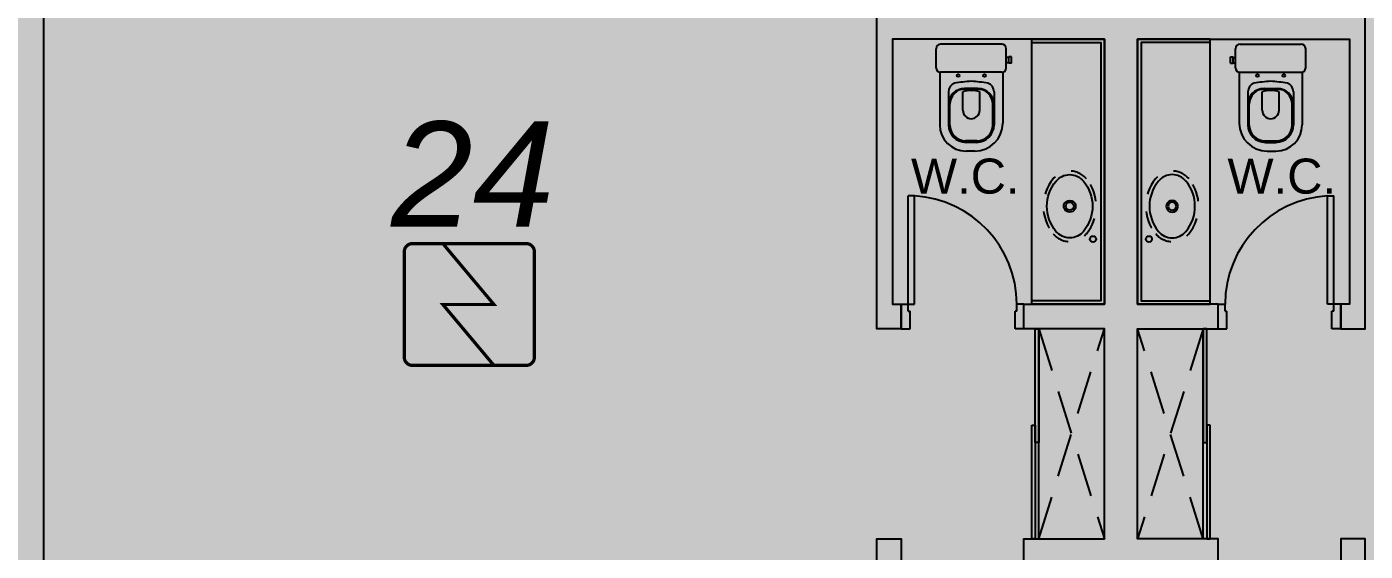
# Model space of a CAD drawing. Header units: metres. Extents: x -331 to 2982, y 362 to 2539.
# Drawn here: x 802.87 to 810.52, y 1630 to 1633 of the extents above; entities that cross this region are included whole.
import ezdxf

# ---------------------------------------------------------------- set-up
doc = ezdxf.new("R2010")
doc.units = ezdxf.units.M
doc.linetypes.add('DASHED2', pattern=[0.375, 0.25, -0.125])
doc.linetypes.add('XR_BL2_3 PAV$0$HIDDEN', pattern=[0.375, 0.25, -0.125])
doc.layers.add('_salas', color=251, linetype='Continuous', plot=False)
for name, color, linetype in [('ALV', 251, 'Continuous'), ('CX', 251, 'Continuous'), ('DET. FUMAÇA', 1, 'Continuous'), ('Detector_antigo', 84, 'Continuous'), ('Mob', 251, 'Continuous'), ('Proj', 251, 'DASHED2'), ('Texto_Salas', 251, 'Continuous')]:
    doc.layers.add(name, color=color, linetype=linetype)
doc.styles.add('ARIAL', font='arial.ttf')
doc.styles.add('X3G_ENTITY_1416BAE9', font='arial.ttf', dxfattribs={"height": 0.6})

# ---------------------------------------------------------------- blocks, each defined once
blk = doc.blocks.new('Detector de fumaça')
at = {"layer": 'DET. FUMAÇA', "linetype": 'Continuous', "lineweight": 15, "const_width": 0.0187}
blk.add_lwpolyline([(774.5995, 539.8158), (775.2491, 539.8158, -0.414214), (775.2958, 539.769), (775.2958, 539.1669, -0.414214), (775.2491, 539.1202), (774.5995, 539.1202, -0.414214), (774.5527, 539.1669), (774.5527, 539.769, -0.414214)], format="xyb", close=True, dxfattribs=at)
blk.add_lwpolyline([(774.773, 539.8158), (775.0645, 539.468), (774.773, 539.468), (775.0645, 539.1202)], dxfattribs=at)

msp = doc.modelspace()

# ---------------------------------------------------------------- hatches: boundary and pattern name
at = {"layer": '_salas', "transparency": 33554559}
h = msp.add_hatch(color=256, dxfattribs=at)
h.dxf.hatch_style = 1
h.paths.add_polyline_path([(870.379, 1637.7293), (851.629, 1637.7293), (851.629, 1639.2843), (851.299, 1639.2843), (851.299, 1637.7293), (840.564, 1637.7293), (840.564, 1639.2843), (840.234, 1639.2843), (840.234, 1637.7293), (765.239, 1637.7293), (765.239, 1626.3801), (765.429, 1626.3801), (765.429, 1626.5771), (765.615, 1626.7643), (769.3501, 1626.765), (769.3826, 1626.773), (769.4342, 1626.8136), (770.1916, 1627.5703), (770.2047, 1627.5834), (770.229, 1627.5743), (771.624, 1627.5743), (773.0191, 1627.5743), (773.0434, 1627.5834), (773.0565, 1627.5703), (773.8138, 1626.8136), (773.8655, 1626.773), (773.898, 1626.765), (777.5273, 1626.765), (777.8669, 1626.4254), (777.8811, 1626.4254), (778.2207, 1626.765), (781.85, 1626.765), (781.8825, 1626.773), (781.9342, 1626.8136), (782.6915, 1627.5703), (782.7046, 1627.5834), (782.7289, 1627.5743), (784.124, 1627.5743), (785.519, 1627.5743), (785.5433, 1627.5834), (785.5564, 1627.5703), (786.3138, 1626.8136), (786.3654, 1626.773), (786.3979, 1626.765), (790.0273, 1626.765), (790.3669, 1626.4254), (790.3739, 1626.4325), (790.7206, 1626.765), (794.3499, 1626.765), (794.3824, 1626.773), (794.4341, 1626.8136), (795.1914, 1627.5703), (795.2045, 1627.5834), (795.2289, 1627.5743), (796.6239, 1627.5743), (798.0189, 1627.5743), (798.0433, 1627.5834), (798.0564, 1627.5703), (798.8137, 1626.8136), (798.8654, 1626.773), (798.8979, 1626.765), (802.5273, 1626.765), (802.8669, 1626.4254), (802.8739, 1626.4325), (803.2206, 1626.765), (806.8499, 1626.765), (806.8824, 1626.773), (806.9341, 1626.8136), (807.6914, 1627.5703), (807.7045, 1627.5834), (807.7289, 1627.5743), (809.1239, 1627.5743), (810.5189, 1627.5743), (810.5433, 1627.5834), (810.5564, 1627.5703), (811.3137, 1626.8136), (811.3654, 1626.773), (811.3979, 1626.765), (815.0272, 1626.765), (815.3668, 1626.4254), (815.3739, 1626.4325), (815.7205, 1626.765), (819.3499, 1626.765), (819.3824, 1626.773), (819.434, 1626.8136), (820.1914, 1627.5703), (820.2045, 1627.5834), (820.2288, 1627.5743), (821.6238, 1627.5743), (823.0189, 1627.5743), (823.0432, 1627.5834), (823.0563, 1627.5703), (823.8136, 1626.8136), (823.8653, 1626.773), (823.8978, 1626.765), (827.5277, 1626.765), (827.8673, 1626.4254), (827.8743, 1626.4325), (828.221, 1626.765), (831.8504, 1626.765), (831.8828, 1626.773), (831.9345, 1626.8136), (832.6919, 1627.5703), (832.7049, 1627.5834), (832.7293, 1627.5743), (834.1243, 1627.5743), (835.5193, 1627.5743), (835.5437, 1627.5834), (835.5568, 1627.5703), (836.3141, 1626.8136), (836.3658, 1626.773), (836.3983, 1626.765), (840.0415, 1626.765), (840.3741, 1626.4325), (840.7559, 1626.8143), (840.4741, 1627.0961), (840.4741, 1628.0543), (841.234, 1628.0543), (841.234, 1629.8943), (849.6075, 1629.8943), (849.6075, 1626.8143), (849.7475, 1626.8143), (849.7475, 1627.5743), (851.494, 1627.5743), (852.8891, 1627.5743), (852.9134, 1627.5834), (852.9265, 1627.5703), (853.6838, 1626.8136), (853.7355, 1626.773), (853.768, 1626.765), (857.3973, 1626.765), (857.7369, 1626.4254), (857.744, 1626.4325), (858.0907, 1626.765), (861.72, 1626.765), (861.7525, 1626.773), (861.8042, 1626.8136), (862.5615, 1627.5703), (862.5746, 1627.5834), (862.5989, 1627.5743), (863.994, 1627.5743), (865.389, 1627.5743), (865.4133, 1627.5834), (865.4264, 1627.5703), (866.1838, 1626.8136), (866.2354, 1626.773), (866.2679, 1626.765), (870.003, 1626.7643), (870.189, 1626.5771), (870.189, 1626.3801), (870.379, 1626.3801), (870.379, 1626.3801)])
h = msp.add_hatch(color=256, dxfattribs=at)
h.dxf.hatch_style = 1
h.paths.add_polyline_path([(870.399, 1637.7493), (851.649, 1637.7493), (851.649, 1639.3043), (851.319, 1639.3043), (851.319, 1637.7493), (840.584, 1637.7493), (840.584, 1639.3043), (840.254, 1639.3043), (840.254, 1637.7493), (765.259, 1637.7493), (765.259, 1626.4001), (765.449, 1626.4001), (765.449, 1626.5971), (765.635, 1626.7843), (769.3701, 1626.785), (769.4026, 1626.793), (769.4542, 1626.8336), (770.2116, 1627.5903), (770.2247, 1627.6034), (770.249, 1627.5943), (771.644, 1627.5943), (773.0391, 1627.5943), (773.0634, 1627.6034), (773.0765, 1627.5903), (773.8338, 1626.8336), (773.8855, 1626.793), (773.918, 1626.785), (777.5473, 1626.785), (777.8869, 1626.4454), (777.894, 1626.4525), (778.2407, 1626.785), (781.87, 1626.785), (781.9025, 1626.793), (781.9542, 1626.8336), (782.7115, 1627.5903), (782.7246, 1627.6034), (782.7489, 1627.5943), (784.144, 1627.5943), (785.539, 1627.5943), (785.5633, 1627.6034), (785.5764, 1627.5903), (786.3338, 1626.8336), (786.3854, 1626.793), (786.4179, 1626.785), (790.0473, 1626.785), (790.3869, 1626.4454), (790.3939, 1626.4525), (790.7406, 1626.785), (794.3699, 1626.785), (794.4024, 1626.793), (794.4541, 1626.8336), (795.2114, 1627.5903), (795.2245, 1627.6034), (795.2489, 1627.5943), (796.6439, 1627.5943), (798.0389, 1627.5943), (798.0633, 1627.6034), (798.0764, 1627.5903), (798.8337, 1626.8336), (798.8854, 1626.793), (798.9179, 1626.785), (802.5473, 1626.785), (802.8869, 1626.4454), (802.8939, 1626.4525), (803.2406, 1626.785), (806.8699, 1626.785), (806.9024, 1626.793), (806.9541, 1626.8336), (807.7114, 1627.5903), (807.7245, 1627.6034), (807.7489, 1627.5943), (809.1439, 1627.5943), (810.5389, 1627.5943), (810.5633, 1627.6034), (810.5764, 1627.5903), (811.3337, 1626.8336), (811.3854, 1626.793), (811.4179, 1626.785), (815.0472, 1626.785), (815.3868, 1626.4454), (815.3939, 1626.4525), (815.7405, 1626.785), (819.3699, 1626.785), (819.4024, 1626.793), (819.454, 1626.8336), (820.2114, 1627.5903), (820.2245, 1627.6034), (820.2488, 1627.5943), (821.6438, 1627.5943), (823.0389, 1627.5943), (823.0632, 1627.6034), (823.0763, 1627.5903), (823.8336, 1626.8336), (823.8853, 1626.793), (823.9178, 1626.785), (827.5477, 1626.785), (827.8873, 1626.4454), (827.8943, 1626.4525), (828.241, 1626.785), (831.8704, 1626.785), (831.9028, 1626.793), (831.9545, 1626.8336), (832.7119, 1627.5903), (832.7249, 1627.6034), (832.7493, 1627.5943), (834.1443, 1627.5943), (835.5393, 1627.5943), (835.5637, 1627.6034), (835.5768, 1627.5903), (836.3341, 1626.8336), (836.3858, 1626.793), (836.4183, 1626.785), (840.0615, 1626.785), (840.3941, 1626.4525), (840.7759, 1626.8343), (840.4941, 1627.1161), (840.4941, 1628.0743), (841.254, 1628.0743), (841.254, 1629.9143), (849.6275, 1629.9143), (849.6275, 1626.8343), (849.7675, 1626.8343), (849.7675, 1627.5943), (851.514, 1627.5943), (852.9091, 1627.5943), (852.9334, 1627.6034), (852.9465, 1627.5903), (853.7038, 1626.8336), (853.7555, 1626.793), (853.788, 1626.785), (857.4173, 1626.785), (857.7569, 1626.4454), (857.764, 1626.4525), (858.1107, 1626.785), (861.74, 1626.785), (861.7725, 1626.793), (861.8242, 1626.8336), (862.5815, 1627.5903), (862.5946, 1627.6034), (862.6189, 1627.5943), (864.014, 1627.5943), (865.409, 1627.5943), (865.4333, 1627.6034), (865.4464, 1627.5903), (866.2038, 1626.8336), (866.2554, 1626.793), (866.2879, 1626.785), (870.023, 1626.7843), (870.209, 1626.5971), (870.209, 1626.4001), (870.399, 1626.4001), (870.399, 1626.4001)])

# ---------------------------------------------------------------- linework, layer by layer
at = {"layer": 'ALV'}
msp.add_line((802.9689, 1635.1133), (802.9689, 1627.1153), dxfattribs=at)
for points in [[(808.5689, 1629.9343), (808.5689, 1630.0743), (809.0289, 1630.0743), (809.0289, 1631.2743), (808.5689, 1631.2743), (808.5689, 1631.4143), (809.0289, 1631.4143), (809.0289, 1632.9293), (807.8189, 1632.9293), (807.8189, 1631.4143), (807.8689, 1631.4143), (807.8689, 1631.2743), (807.7289, 1631.2743), (807.7289, 1634.7243)], [(809.6789, 1629.9343), (809.6789, 1630.0743), (809.2189, 1630.0743), (809.2189, 1631.2743), (809.6789, 1631.2743), (809.6789, 1631.4143), (809.2189, 1631.4143), (809.2189, 1632.9293), (810.4289, 1632.9293), (810.4289, 1631.4143), (810.3789, 1631.4143), (810.3789, 1631.2743), (810.5189, 1631.2743), (810.5189, 1634.7243)], [(807.7289, 1627.5743), (807.7289, 1630.0743), (807.8689, 1630.0743), (807.8689, 1629.9343)], [(810.5189, 1627.5743), (810.5189, 1630.0743), (810.3789, 1630.0743), (810.3789, 1629.9343)]]:
    msp.add_lwpolyline(points, dxfattribs=at)
at = {"layer": 'CX'}
for p, q in [((807.9089, 1631.4143), (807.9089, 1632.0333)), ((807.9439, 1632.0333), (807.9089, 1632.0333)), ((807.9439, 1631.4143), (807.9439, 1632.0333)), ((810.3039, 1631.4143), (810.3039, 1632.0333)), ((810.3039, 1632.0333), (810.3389, 1632.0333)), ((810.3389, 1631.4143), (810.3389, 1632.0333)), ((807.8689, 1631.2743), (807.8689, 1631.4143)), ((807.8689, 1631.4143), (807.9089, 1631.4143)), ((807.9089, 1631.4143), (807.9439, 1631.4143)), ((807.9089, 1631.3743), (807.9089, 1631.4143)), ((808.5689, 1631.4143), (808.5289, 1631.4143)), ((808.5289, 1631.3743), (808.5289, 1631.4143)), ((808.5689, 1631.2743), (808.5689, 1631.4143)), ((809.6789, 1631.2743), (809.6789, 1631.4143)), ((809.6789, 1631.4143), (809.7189, 1631.4143)), ((809.7189, 1631.3743), (809.7189, 1631.4143)), ((810.3389, 1631.4143), (810.3039, 1631.4143)), ((810.3389, 1631.3743), (810.3389, 1631.4143)), ((810.3789, 1631.4143), (810.3389, 1631.4143)), ((810.3789, 1631.2743), (810.3789, 1631.4143)), ((807.9089, 1631.3743), (807.9189, 1631.3743)), ((807.9189, 1631.2743), (807.9189, 1631.3743)), ((808.5189, 1631.2743), (808.5189, 1631.3743)), ((808.5289, 1631.3743), (808.5189, 1631.3743)), ((809.7189, 1631.3743), (809.7289, 1631.3743)), ((809.7289, 1631.2743), (809.7289, 1631.3743)), ((810.3289, 1631.2743), (810.3289, 1631.3743)), ((810.3389, 1631.3743), (810.3289, 1631.3743)), ((807.8689, 1631.2743), (807.9189, 1631.2743)), ((808.5689, 1631.2743), (808.5189, 1631.2743)), ((809.6789, 1631.2743), (809.7289, 1631.2743)), ((810.3789, 1631.2743), (810.3289, 1631.2743))]:
    msp.add_line(p, q, dxfattribs=at)
at = {"layer": 'CX', "color": 251, "true_color": 0x606060}
for centre, start, end in [((807.9089, 1631.4143), 0, 86.76384), ((810.3389, 1631.4143), 93.23616, 180)]:
    msp.add_arc(centre, 0.62, start, end, dxfattribs=at)
at = {"layer": 'Mob'}
for p, q in [((808.0689, 1632.7643), (808.0689, 1632.8743)), ((808.4439, 1632.8993), (808.0939, 1632.8993)), ((808.4689, 1632.7643), (808.4689, 1632.8743)), ((809.7789, 1632.7643), (809.7789, 1632.8743)), ((809.8039, 1632.8993), (810.1539, 1632.8993)), ((810.1789, 1632.7643), (810.1789, 1632.8743)), ((808.4839, 1632.8243), (808.4689, 1632.8243)), ((808.4839, 1632.7943), (808.4689, 1632.7943)), ((808.4989, 1632.8268), (808.4839, 1632.8268)), ((808.4839, 1632.7918), (808.4839, 1632.8268)), ((808.4989, 1632.7918), (808.4839, 1632.7918)), ((808.4989, 1632.7918), (808.4989, 1632.8268)), ((809.7489, 1632.8268), (809.7639, 1632.8268)), ((809.7489, 1632.7918), (809.7489, 1632.8268)), ((809.7489, 1632.7918), (809.7639, 1632.7918)), ((809.7639, 1632.7918), (809.7639, 1632.8268)), ((809.7639, 1632.8243), (809.7789, 1632.8243)), ((809.7639, 1632.7943), (809.7789, 1632.7943)), ((808.0889, 1632.7398), (808.0889, 1632.4393)), ((808.4439, 1632.7393), (808.0939, 1632.7393)), ((808.4489, 1632.7398), (808.4489, 1632.4493)), ((809.7989, 1632.7398), (809.7989, 1632.4493)), ((809.8039, 1632.7393), (810.1539, 1632.7393)), ((810.1589, 1632.7398), (810.1589, 1632.4393)), ((808.1389, 1632.6281), (808.1389, 1632.5553)), ((808.2209, 1632.5223), (808.2209, 1632.6283)), ((808.3069, 1632.6473), (808.2309, 1632.6473)), ((808.3064, 1632.6433), (808.2314, 1632.6433)), ((808.3169, 1632.5223), (808.3169, 1632.6283)), ((808.3989, 1632.6281), (808.3989, 1632.5553)), ((809.8489, 1632.6281), (809.8489, 1632.5553)), ((809.9309, 1632.5223), (809.9309, 1632.6283)), ((809.9409, 1632.6473), (810.0169, 1632.6473)), ((809.9414, 1632.6433), (810.0164, 1632.6433)), ((810.0269, 1632.5223), (810.0269, 1632.6283)), ((810.1089, 1632.6281), (810.1089, 1632.5553)), ((808.1389, 1632.5553), (808.1389, 1632.4393)), ((808.1464, 1632.4383), (808.1464, 1632.5583)), ((808.3914, 1632.4383), (808.3914, 1632.5583)), ((808.3989, 1632.5553), (808.3989, 1632.4393)), ((809.8489, 1632.5553), (809.8489, 1632.4393)), ((809.8564, 1632.4383), (809.8564, 1632.5583)), ((810.1014, 1632.4383), (810.1014, 1632.5583)), ((810.1089, 1632.5553), (810.1089, 1632.4393)), ((808.3014, 1632.3483), (808.2364, 1632.3483)), ((808.2989, 1632.3393), (808.2389, 1632.3393)), ((809.9464, 1632.3483), (810.0114, 1632.3483)), ((809.9489, 1632.3393), (810.0089, 1632.3393)), ((808.2889, 1632.2893), (808.2389, 1632.2893)), ((809.9589, 1632.2893), (810.0089, 1632.2893)), ((808.6539, 1630.0743), (808.6539, 1631.2743)), ((809.5939, 1630.0743), (809.5939, 1631.2743))]:
    msp.add_line(p, q, dxfattribs=at)
for points in [[(808.6139, 1632.9293), (808.6139, 1632.9293), (809.0289, 1632.9293), (809.0289, 1631.4143), (808.6139, 1631.4143), (808.6139, 1632.9293)], [(808.6139, 1632.9093), (809.0089, 1632.9093), (809.0089, 1631.4343), (808.614, 1631.4344)], [(809.6339, 1632.9293), (809.6339, 1632.9293), (809.2189, 1632.9293), (809.2189, 1631.4143), (809.6339, 1631.4143), (809.6339, 1632.9293)], [(809.6339, 1632.9093), (809.2389, 1632.9093), (809.2389, 1631.4343), (809.6338, 1631.4344)]]:
    msp.add_lwpolyline(points, dxfattribs=at)
at = {"layer": 'Mob', "linetype": 'XR_BL2_3 PAV$0$HIDDEN', "ltscale": 0.05}
for points in [[(808.7365, 1632.1311, -0.471699), (808.9262, 1632.1313)], [(809.5113, 1632.1311, 0.471699), (809.3217, 1632.1313)], [(808.7365, 1631.8175, -0.358975), (808.7365, 1632.1311)], [(808.9262, 1632.1313, -0.359179), (808.9263, 1631.8175)], [(809.3217, 1632.1313, 0.359179), (809.3216, 1631.8175)], [(809.5113, 1631.8175, 0.358975), (809.5113, 1632.1311)], [(808.9263, 1631.8175, -0.472393), (808.7365, 1631.8175)], [(809.3216, 1631.8175, 0.472393), (809.5113, 1631.8175)]]:
    msp.add_lwpolyline(points, format="xyb", dxfattribs=at)
at = {"layer": 'Mob'}
for points in [[(808.7528, 1631.831, -0.358974), (808.7529, 1632.1177)], [(808.7529, 1632.1177, -0.471701), (808.9098, 1632.1178)], [(808.9098, 1632.1178, -0.359169), (808.9099, 1631.831)], [(809.338, 1632.1178, 0.359169), (809.3379, 1631.831)], [(809.495, 1632.1177, 0.471701), (809.338, 1632.1178)], [(809.495, 1631.831, 0.358974), (809.495, 1632.1177)], [(808.8087, 1631.9743, -1), (808.8541, 1631.9743)], [(808.8541, 1631.9743, -1), (808.8087, 1631.9743)], [(809.4391, 1631.9743, 1), (809.3938, 1631.9743)], [(809.3938, 1631.9743, 1), (809.4391, 1631.9743)], [(808.9099, 1631.831, -0.472527), (808.7528, 1631.831)], [(809.3379, 1631.831, 0.472527), (809.495, 1631.831)]]:
    msp.add_lwpolyline(points, format="xyb", dxfattribs=at)
for points in [[(808.8314, 1631.9407, -1.732057), (808.8605, 1631.9911, -0.577348)], [(809.4164, 1631.9407, 1.732057), (809.3873, 1631.9911, 0.577348)]]:
    msp.add_lwpolyline(points, format="xyb", close=True, dxfattribs=at)
for points in [[(808.6339, 1631.2743), (808.6539, 1631.2743), (808.6539, 1630.6243), (808.6339, 1630.6243)], [(809.6139, 1631.2743), (809.5939, 1631.2743), (809.5939, 1630.6243), (809.6139, 1630.6243)], [(808.6139, 1630.7243), (808.6339, 1630.7243), (808.6339, 1630.0743), (808.6139, 1630.0743)], [(809.6339, 1630.7243), (809.6139, 1630.7243), (809.6139, 1630.0743), (809.6339, 1630.0743)]]:
    msp.add_lwpolyline(points, close=True, dxfattribs=at)
for centre, radius in [((808.1939, 1632.7203), 0.0075), ((808.3439, 1632.7203), 0.0075), ((809.9039, 1632.7203), 0.0075), ((810.0539, 1632.7203), 0.0075), ((808.9642, 1631.7869), 0.0175), ((809.2836, 1631.7869), 0.0175)]:
    msp.add_circle(centre, radius, dxfattribs=at)
for centre, radius, start, end in [((808.0939, 1632.8743), 0.025, 90, 180), ((808.4439, 1632.8743), 0.025, 0, 90), ((809.8039, 1632.8743), 0.025, 90, 180), ((810.1539, 1632.8743), 0.025, 0, 90), ((808.0939, 1632.7643), 0.025, 180, 270), ((808.4439, 1632.7643), 0.025, 270, 0), ((809.8039, 1632.7643), 0.025, 180, 270), ((810.1539, 1632.7643), 0.025, 270, 0), ((808.1908, 1632.6276), 0.0519, 109.37837, 179.5279), ((808.2309, 1632.5553), 0.092, 90, 180), ((808.2314, 1632.5583), 0.085, 90, 180), ((808.3246, 1631.8438), 0.8464, 93.7724, 100.27879), ((808.2601, 1632.5111), 0.1235, 85.90745, 108.49787), ((808.2132, 1631.8438), 0.8464, 79.72121, 86.2276), ((808.2777, 1632.5111), 0.1235, 71.50213, 94.09255), ((808.3064, 1632.5583), 0.085, 0, 90), ((808.3069, 1632.5553), 0.092, 0, 90), ((808.347, 1632.6276), 0.0519, 0.4721, 70.62163), ((809.9008, 1632.6276), 0.0519, 109.37837, 179.5279), ((809.9409, 1632.5553), 0.092, 90, 180), ((809.9414, 1632.5583), 0.085, 90, 180), ((810.0346, 1631.8438), 0.8464, 93.7724, 100.27879), ((809.9701, 1632.5111), 0.1235, 85.90745, 108.49787), ((809.9232, 1631.8438), 0.8464, 79.72121, 86.2276), ((809.9877, 1632.5111), 0.1235, 71.50213, 94.09255), ((810.0164, 1632.5583), 0.085, 0, 90), ((810.0169, 1632.5553), 0.092, 0, 90), ((810.0571, 1632.6276), 0.0519, 0.4721, 70.62163), ((808.2689, 1632.5223), 0.048, 180, 0), ((809.9789, 1632.5223), 0.048, 180, 0), ((808.2389, 1632.4393), 0.15, 180, 270), ((808.2389, 1632.4393), 0.1, 180, 270), ((808.2364, 1632.4383), 0.09, 180, 270), ((808.2889, 1632.4493), 0.16, 270, 0), ((808.2989, 1632.4393), 0.1, 270, 0), ((808.3014, 1632.4383), 0.09, 270, 0), ((809.9589, 1632.4493), 0.16, 180, 270), ((809.9489, 1632.4393), 0.1, 180, 270), ((809.9464, 1632.4383), 0.09, 180, 270), ((810.0089, 1632.4393), 0.1, 270, 0), ((810.0089, 1632.4393), 0.15, 270, 0), ((810.0114, 1632.4383), 0.09, 270, 0)]:
    msp.add_arc(centre, radius, start, end, dxfattribs=at)
at = {"layer": 'Proj'}
for p, q in [((808.6539, 1630.0743), (809.0289, 1631.2743)), ((808.6539, 1631.2743), (809.0289, 1630.0743)), ((809.5939, 1630.0743), (809.2189, 1631.2743)), ((809.5939, 1631.2743), (809.2189, 1630.0743))]:
    msp.add_line(p, q, dxfattribs=at)

# ---------------------------------------------------------------- block references
at = {"layer": 'DET. FUMAÇA', "linetype": 'Continuous', "lineweight": 0}
msp.add_blockref('Detector de fumaça', (30.4776, 1091.9454), dxfattribs=at)

# ---------------------------------------------------------------- texts
at = {"layer": 'Detector_antigo', "linetype": 'Continuous', "lineweight": 0, "insert": (804.9552, 1632.4584), "char_height": 0.6, "attachment_point": 1, "style": 'X3G_ENTITY_1416BAE9'}
msp.add_mtext_dynamic_manual_height_columns('{\\fArial|b0|i1|c0|p34;24}', width=13.318804, gutter_width=2.5, heights=[0], dxfattribs=at)
at = {"layer": 'Texto_Salas', "color": 251, "char_height": 0.2, "width": 2.2626, "attachment_point": 2, "style": 'ARIAL'}
for insert in [(808.2346, 1632.2465), (810.0424, 1632.2465)]:
    msp.add_mtext('W.C.', dxfattribs=dict(at, insert=insert))

doc.saveas('drawing.dxf')
